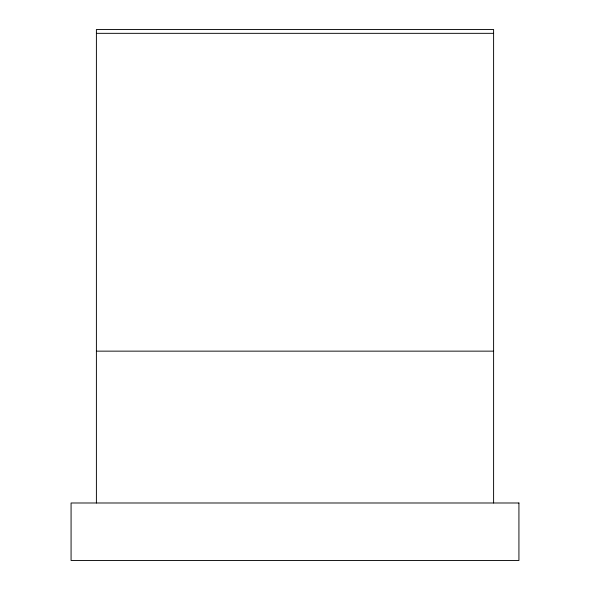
<?xml version="1.0" encoding="UTF-8"?>
<svg xmlns="http://www.w3.org/2000/svg" width="590" height="590" viewBox="0 0 590 590"><rect width="100%" height="100%" fill="white"/><g stroke="black" fill="none" stroke-linecap="round" stroke-linejoin="round"><path stroke-width="0.89" d="M96.399 33.335L493.601 33.335M96.399 351.146L493.601 351.146M493.601 502.99L493.601 29.5L96.399 29.5L96.399 502.99M518.927 502.99L71.073 502.99L71.073 560.5L518.927 560.5L518.927 502.99"/></g></svg>
